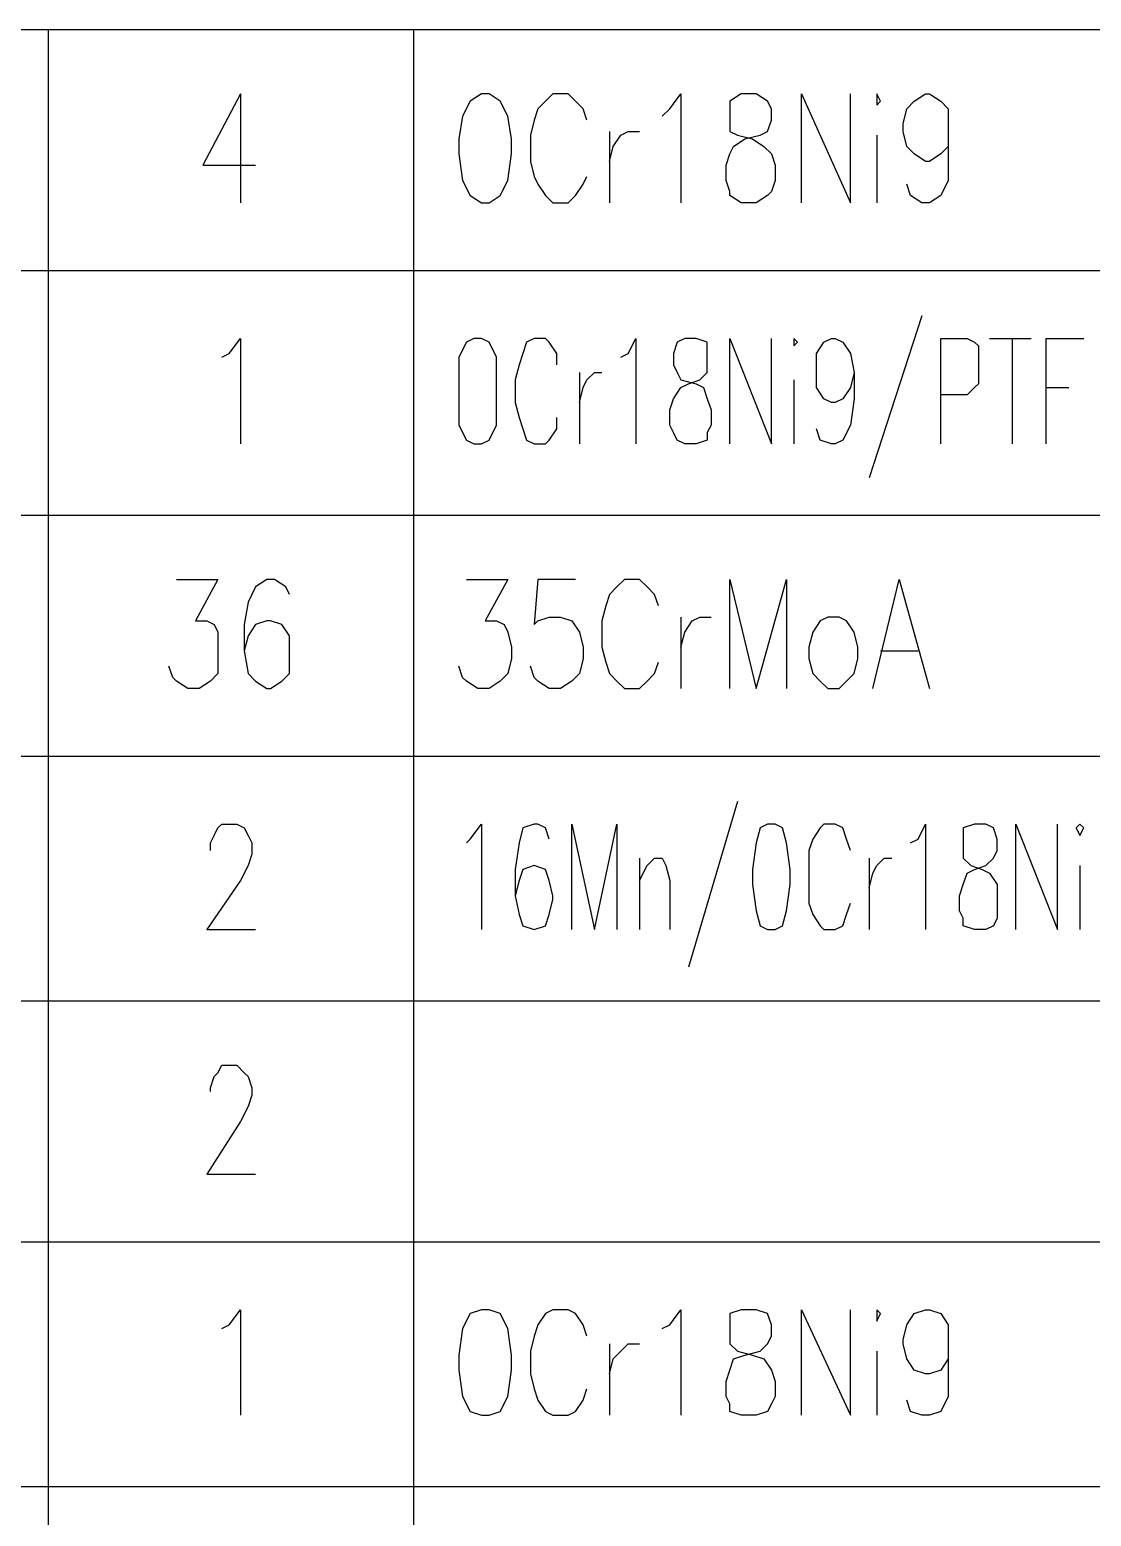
# Model space of a CAD drawing. Extents: x 0.3 to 16.2, y 0.3 to 22.9.
# Drawn here: x 13.6 to 14.54, y 8.541 to 9.857 of the extents above; entities that cross this region are included whole.
import ezdxf

# ---------------------------------------------------------------- set-up
doc = ezdxf.new("R2010")
doc.units = 0
doc.header["$MEASUREMENT"] = 0
doc.linetypes.add('AUSGEZOGEN', pattern=[0])
doc.layers.get('0').update_dxf_attribs({"linetype": 'AUSGEZOGEN'})

msp = doc.modelspace()

# ---------------------------------------------------------------- linework, layer by layer
for points in [[(15.9833, 9.8567), (11.1433, 9.8567)], [(15.9833, 9.8567), (11.1433, 9.8567)], [(15.9833, 9.6433), (15.9833, 9.8567), (15.9833, 9.8567), (11.1433, 9.8567)], [(15.9833, 9.6433), (15.9833, 9.8567), (15.9833, 9.8567), (11.1433, 9.8567)], [(15.9833, 9.6433), (15.9833, 9.8567), (15.9833, 9.8567), (11.1433, 9.8567)], [(15.9833, 9.6433), (15.9833, 9.8567), (15.9833, 9.8567), (11.1433, 9.8567)], [(15.9833, 9.6433), (15.9833, 9.8567), (15.9833, 9.8567), (11.1433, 9.8567)], [(15.9833, 9.6433), (15.9833, 9.8567), (15.9833, 9.8567), (11.1433, 9.8567)], [(15.9833, 9.6433), (15.9833, 9.8567), (15.9833, 9.8567), (11.1433, 9.8567)], [(15.9833, 9.6433), (15.9833, 9.8567), (15.9833, 9.8567), (11.1433, 9.8567)], [(15.9833, 9.6433), (15.9833, 9.8567), (15.9833, 9.8567), (11.1433, 9.8567)], [(15.9833, 9.6433), (15.9833, 9.8567), (15.9833, 9.8567), (11.1433, 9.8567)], [(15.9833, 9.6433), (15.9833, 9.8567), (15.9833, 9.8567), (11.1433, 9.8567)], [(15.9833, 9.8567), (11.1433, 9.8567)], [(15.9833, 9.8567), (11.1433, 9.8567)], [(15.9833, 9.6433), (15.9833, 9.8567), (15.9833, 9.8567), (11.1433, 9.8567)], [(15.9833, 9.6433), (15.9833, 9.8567), (15.9833, 9.8567), (11.1433, 9.8567)], [(15.9833, 9.6433), (15.9833, 9.8567), (15.9833, 9.8567), (11.1433, 9.8567)], [(15.9833, 9.8567), (11.1433, 9.8567)], [(15.9833, 9.6433), (15.9833, 9.8567), (15.9833, 9.8567), (11.1433, 9.8567)], [(15.9833, 9.6433), (15.9833, 9.8567), (15.9833, 9.8567), (11.1433, 9.8567)], [(15.9833, 9.6433), (15.9833, 9.8567), (15.9833, 9.8567), (11.1433, 9.8567)], [(15.9833, 9.8567), (11.1433, 9.8567)], [(15.9833, 9.6433), (15.9833, 9.8567), (15.9833, 9.8567), (11.1433, 9.8567)], [(15.9833, 9.8567), (11.1433, 9.8567)], [(15.9833, 9.6433), (15.9833, 9.8567), (15.9833, 9.8567), (11.1433, 9.8567)], [(15.9833, 9.6433), (15.9833, 9.8567), (15.9833, 9.8567), (11.1433, 9.8567)], [(15.9833, 9.6433), (15.9833, 9.8567), (15.9833, 9.8567), (11.1433, 9.8567)], [(15.9833, 9.8567), (11.1433, 9.8567)], [(15.9833, 9.6433), (15.9833, 9.8567), (15.9833, 9.8567), (11.1433, 9.8567)], [(15.9833, 9.6433), (15.9833, 9.8567), (15.9833, 9.8567), (11.1433, 9.8567)], [(15.9833, 9.6433), (15.9833, 9.8567), (15.9833, 9.8567), (11.1433, 9.8567)], [(15.9833, 9.8567), (11.1433, 9.8567)], [(15.9833, 9.8567), (11.1433, 9.8567)], [(15.9833, 9.8567), (11.1433, 9.8567)], [(15.9833, 9.6433), (15.9833, 9.8567), (15.9833, 9.8567), (11.1433, 9.8567)], [(15.9833, 9.8567), (11.1433, 9.8567)], [(15.9833, 9.8567), (11.1433, 9.8567)], [(15.9833, 9.6433), (15.9833, 9.8567), (15.9833, 9.8567), (11.1433, 9.8567)], [(15.9833, 9.8567), (11.1433, 9.8567)], [(15.9833, 9.6433), (15.9833, 9.8567), (15.9833, 9.8567), (11.1433, 9.8567)], [(15.9833, 9.8567), (11.1433, 9.8567)], [(15.9833, 9.8567), (11.1433, 9.8567)], [(15.9833, 9.6433), (15.9833, 9.8567), (15.9833, 9.8567), (11.1433, 9.8567)], [(15.9833, 9.8567), (11.1433, 9.8567)], [(15.9833, 9.6433), (15.9833, 9.8567), (15.9833, 9.8567), (11.1433, 9.8567)], [(15.9833, 9.6433), (15.9833, 9.8567), (15.9833, 9.8567), (11.1433, 9.8567)], [(15.9833, 9.6433), (15.9833, 9.8567), (15.9833, 9.8567), (11.1433, 9.8567)], [(15.9833, 9.8567), (11.1433, 9.8567)], [(15.9833, 9.6433), (15.9833, 9.8567), (15.9833, 9.8567), (11.1433, 9.8567)], [(15.9833, 9.8567), (11.1433, 9.8567)], [(15.9833, 9.8567), (11.1433, 9.8567)], [(15.9833, 9.8567), (11.1433, 9.8567)], [(15.9833, 9.6433), (15.9833, 9.8567), (15.9833, 9.8567), (11.1433, 9.8567)], [(15.9833, 9.6433), (15.9833, 9.8567), (15.9833, 9.8567), (11.1433, 9.8567)], [(15.9833, 9.8567), (11.1433, 9.8567)], [(15.9833, 9.8567), (11.1433, 9.8567)], [(15.9833, 9.8567), (11.1433, 9.8567)], [(15.9833, 9.8567), (11.1433, 9.8567)], [(15.9833, 9.8567), (11.1433, 9.8567)], [(15.9833, 9.8567), (11.1433, 9.8567)], [(15.9833, 9.8567), (11.1433, 9.8567)], [(15.9833, 9.8567), (11.1433, 9.8567)], [(15.9833, 9.6433), (15.9833, 9.8567), (15.9833, 9.8567), (11.1433, 9.8567)], [(15.9833, 9.6433), (15.9833, 9.8567), (15.9833, 9.8567), (11.1433, 9.8567)], [(15.9833, 9.8567), (11.1433, 9.8567)], [(15.9833, 9.8567), (11.1433, 9.8567)], [(15.9833, 9.8567), (11.1433, 9.8567)], [(15.9833, 9.8567), (11.1433, 9.8567)], [(15.9833, 9.8567), (11.1433, 9.8567)], [(15.9833, 9.8567), (11.1433, 9.8567)], [(15.9833, 9.8567), (11.1433, 9.8567)], [(15.9833, 9.8567), (11.1433, 9.8567)], [(15.9833, 9.6433), (15.9833, 9.8567), (15.9833, 9.8567), (11.1433, 9.8567)], [(15.9833, 9.8567), (11.1433, 9.8567)], [(15.9833, 9.8567), (11.1433, 9.8567)], [(15.9833, 9.8567), (11.1433, 9.8567)], [(13.6167, 9.6433), (13.6167, 9.8567)], [(13.6167, 9.6433), (13.6167, 9.8567)], [(13.6167, 9.6433), (13.6167, 9.8567)], [(13.6167, 9.6433), (13.6167, 9.8567)], [(13.6167, 9.6433), (13.6167, 9.8567)], [(13.6167, 9.6433), (13.6167, 9.8567)], [(13.6167, 9.6433), (13.6167, 9.8567)], [(13.6167, 9.6433), (13.6167, 9.8567)], [(13.6167, 9.6433), (13.6167, 9.8567)], [(13.6167, 9.6433), (13.6167, 9.8567)], [(13.6167, 9.6433), (13.6167, 9.8567)], [(13.6167, 9.6433), (13.6167, 9.8567)], [(13.6167, 9.6433), (13.6167, 9.8567)], [(13.6167, 9.6433), (13.6167, 9.8567)], [(13.6167, 9.6433), (13.6167, 9.8567)], [(13.6167, 9.6433), (13.6167, 9.8567)], [(13.6167, 9.6433), (13.6167, 9.8567)], [(13.6167, 9.6433), (13.6167, 9.8567)], [(13.6167, 9.6433), (13.6167, 9.8567)], [(13.6167, 9.6433), (13.6167, 9.8567)], [(13.6167, 9.6433), (13.6167, 9.8567)], [(13.6167, 9.6433), (13.6167, 9.8567)], [(13.6167, 9.6433), (13.6167, 9.8567)], [(13.6167, 9.6433), (13.6167, 9.8567)], [(13.6167, 9.6433), (13.6167, 9.8567)], [(13.6167, 9.6433), (13.6167, 9.8567)], [(13.6167, 9.6433), (13.6167, 9.8567)], [(13.6167, 9.6433), (13.6167, 9.8567)], [(13.6167, 9.6433), (13.6167, 9.8567)], [(13.6167, 9.6433), (13.6167, 9.8567)], [(13.6167, 9.6433), (13.6167, 9.8567)], [(13.6167, 9.6433), (13.6167, 9.8567)], [(13.6167, 9.6433), (13.6167, 9.8567)], [(13.6167, 9.6433), (13.6167, 9.8567)], [(13.6167, 9.6433), (13.6167, 9.8567)], [(13.6167, 9.6433), (13.6167, 9.8567)], [(13.6167, 9.6433), (13.6167, 9.8567)], [(13.6167, 9.6433), (13.6167, 9.8567)], [(13.6167, 9.6433), (13.6167, 9.8567)], [(13.6167, 9.6433), (13.6167, 9.8567)], [(13.6167, 9.6433), (13.6167, 9.8567)], [(13.6167, 9.6433), (13.6167, 9.8567)], [(13.6167, 9.6433), (13.6167, 9.8567)], [(13.6167, 9.6433), (13.6167, 9.8567)], [(13.6167, 9.6433), (13.6167, 9.8567)], [(13.6167, 9.6433), (13.6167, 9.8567)], [(13.6167, 9.6433), (13.6167, 9.8567)], [(13.6167, 9.6433), (13.6167, 9.8567)], [(13.6167, 9.6433), (13.6167, 9.8567)], [(13.6167, 9.6433), (13.6167, 9.8567)], [(13.6167, 9.6433), (13.6167, 9.8567)], [(13.6167, 9.6433), (13.6167, 9.8567)], [(13.6167, 9.6433), (13.6167, 9.8567)], [(13.6167, 9.6433), (13.6167, 9.8567)], [(13.6167, 9.6433), (13.6167, 9.8567)], [(13.6167, 9.6433), (13.6167, 9.8567)], [(13.6167, 9.6433), (13.6167, 9.8567)], [(13.6167, 9.6433), (13.6167, 9.8567)], [(13.6167, 9.6433), (13.6167, 9.8567)], [(13.6167, 9.6433), (13.6167, 9.8567)], [(13.6167, 9.6433), (13.6167, 9.8567)], [(13.6167, 9.6433), (13.6167, 9.8567)], [(13.6167, 9.6433), (13.6167, 9.8567)], [(13.6167, 9.6433), (13.6167, 9.8567)], [(13.6167, 9.6433), (13.6167, 9.8567)], [(13.6167, 9.6433), (13.6167, 9.8567)], [(13.6167, 9.6433), (13.6167, 9.8567)], [(13.6167, 9.6433), (13.6167, 9.8567)], [(13.6167, 9.6433), (13.6167, 9.8567)], [(13.6167, 9.6433), (13.6167, 9.8567)], [(13.6167, 9.6433), (13.6167, 9.8567)], [(13.6167, 9.6433), (13.6167, 9.8567)], [(13.6167, 9.6433), (13.6167, 9.8567)], [(13.6167, 9.6433), (13.6167, 9.8567)], [(13.6167, 9.6433), (13.6167, 9.8567)], [(13.6167, 9.6433), (13.6167, 9.8567)], [(13.6167, 9.6433), (13.6167, 9.8567)], [(13.94, 9.6433), (13.94, 9.8567)], [(13.94, 9.6433), (13.94, 9.8567)], [(13.94, 9.6433), (13.94, 9.8567)], [(13.94, 9.6433), (13.94, 9.8567)], [(13.94, 9.6433), (13.94, 9.8567)], [(13.94, 9.6433), (13.94, 9.8567)], [(13.94, 9.6433), (13.94, 9.8567)], [(13.94, 9.6433), (13.94, 9.8567)], [(13.94, 9.6433), (13.94, 9.8567)], [(13.94, 9.6433), (13.94, 9.8567)], [(13.94, 9.6433), (13.94, 9.8567)], [(13.94, 9.6433), (13.94, 9.8567)], [(13.94, 9.6433), (13.94, 9.8567)], [(13.94, 9.6433), (13.94, 9.8567)], [(13.94, 9.6433), (13.94, 9.8567)], [(13.94, 9.6433), (13.94, 9.8567)], [(13.94, 9.6433), (13.94, 9.8567)], [(13.94, 9.6433), (13.94, 9.8567)], [(13.94, 9.6433), (13.94, 9.8567)], [(13.94, 9.6433), (13.94, 9.8567)], [(13.94, 9.6433), (13.94, 9.8567)], [(13.94, 9.6433), (13.94, 9.8567)], [(13.94, 9.6433), (13.94, 9.8567)], [(13.94, 9.6433), (13.94, 9.8567)], [(13.94, 9.6433), (13.94, 9.8567)], [(13.94, 9.6433), (13.94, 9.8567)], [(13.94, 9.6433), (13.94, 9.8567)], [(13.94, 9.6433), (13.94, 9.8567)], [(13.94, 9.6433), (13.94, 9.8567)], [(13.94, 9.6433), (13.94, 9.8567)], [(13.94, 9.6433), (13.94, 9.8567)], [(13.94, 9.6433), (13.94, 9.8567)], [(13.94, 9.6433), (13.94, 9.8567)], [(13.94, 9.6433), (13.94, 9.8567)], [(13.94, 9.6433), (13.94, 9.8567)], [(13.94, 9.6433), (13.94, 9.8567)], [(13.94, 9.6433), (13.94, 9.8567)], [(13.94, 9.6433), (13.94, 9.8567)], [(13.94, 9.6433), (13.94, 9.8567)], [(13.94, 9.6433), (13.94, 9.8567)], [(13.94, 9.6433), (13.94, 9.8567)], [(13.94, 9.6433), (13.94, 9.8567)], [(13.94, 9.6433), (13.94, 9.8567)], [(13.94, 9.6433), (13.94, 9.8567)], [(13.94, 9.6433), (13.94, 9.8567)], [(13.94, 9.6433), (13.94, 9.8567)], [(13.94, 9.6433), (13.94, 9.8567)], [(13.94, 9.6433), (13.94, 9.8567)], [(13.94, 9.6433), (13.94, 9.8567)], [(13.94, 9.6433), (13.94, 9.8567)], [(13.94, 9.6433), (13.94, 9.8567)], [(13.94, 9.6433), (13.94, 9.8567)], [(13.94, 9.6433), (13.94, 9.8567)], [(13.94, 9.6433), (13.94, 9.8567)], [(13.94, 9.6433), (13.94, 9.8567)], [(13.94, 9.6433), (13.94, 9.8567)], [(13.94, 9.6433), (13.94, 9.8567)], [(13.94, 9.6433), (13.94, 9.8567)], [(13.94, 9.6433), (13.94, 9.8567)], [(13.94, 9.6433), (13.94, 9.8567)], [(13.94, 9.6433), (13.94, 9.8567)], [(13.94, 9.6433), (13.94, 9.8567)], [(13.94, 9.6433), (13.94, 9.8567)], [(13.94, 9.6433), (13.94, 9.8567)], [(13.94, 9.6433), (13.94, 9.8567)], [(13.94, 9.6433), (13.94, 9.8567)], [(13.94, 9.6433), (13.94, 9.8567)], [(13.94, 9.6433), (13.94, 9.8567)], [(13.94, 9.6433), (13.94, 9.8567)], [(13.94, 9.6433), (13.94, 9.8567)], [(13.94, 9.6433), (13.94, 9.8567)], [(13.94, 9.6433), (13.94, 9.8567)], [(13.94, 9.6433), (13.94, 9.8567)], [(13.94, 9.6433), (13.94, 9.8567)], [(13.94, 9.6433), (13.94, 9.8567)], [(13.94, 9.6433), (13.94, 9.8567)], [(13.94, 9.6433), (13.94, 9.8567)], [(13.7867, 9.8), (13.7533, 9.7367), (13.7533, 9.7367), (13.8, 9.7367)], [(13.7867, 9.8), (13.7867, 9.7033)], [(14, 9.8), (13.99, 9.7933), (13.99, 9.7933), (13.9833, 9.78), (13.9833, 9.78), (13.98, 9.76), (13.98, 9.76), (13.98, 9.7467), (13.98, 9.7467), (13.9833, 9.7233), (13.9833, 9.7233), (13.99, 9.71), (13.99, 9.71), (14, 9.7033), (14, 9.7033), (14.0067, 9.7033), (14.0067, 9.7033), (14.0167, 9.71), (14.0167, 9.71), (14.0233, 9.7233), (14.0233, 9.7233), (14.0267, 9.7467), (14.0267, 9.7467), (14.0267, 9.76), (14.0267, 9.76), (14.0233, 9.78), (14.0233, 9.78), (14.0167, 9.7933), (14.0167, 9.7933), (14.0067, 9.8), (14.0067, 9.8), (14, 9.8), (14, 9.8)], [(14.0933, 9.7767), (14.09, 9.7867), (14.09, 9.7867), (14.0833, 9.7933), (14.0833, 9.7933), (14.0767, 9.8), (14.0767, 9.8), (14.0633, 9.8), (14.0633, 9.8), (14.0567, 9.7933), (14.0567, 9.7933), (14.05, 9.7867), (14.05, 9.7867), (14.0467, 9.7767), (14.0467, 9.7767), (14.0433, 9.7633), (14.0433, 9.7633), (14.0433, 9.74), (14.0433, 9.74), (14.0467, 9.7267), (14.0467, 9.7267), (14.05, 9.72), (14.05, 9.72), (14.0567, 9.71), (14.0567, 9.71), (14.0633, 9.7033), (14.0633, 9.7033), (14.0767, 9.7033), (14.0767, 9.7033), (14.0833, 9.71), (14.0833, 9.71), (14.09, 9.72), (14.09, 9.72), (14.0933, 9.7267)], [(14.16, 9.78), (14.1667, 9.7867), (14.1667, 9.7867), (14.1767, 9.8), (14.1767, 9.8), (14.1767, 9.7033)], [(14.23, 9.8), (14.22, 9.7933), (14.22, 9.7933), (14.22, 9.7667), (14.22, 9.7667), (14.2267, 9.7633), (14.2267, 9.7633), (14.24, 9.76), (14.24, 9.76), (14.25, 9.7533), (14.25, 9.7533), (14.2567, 9.7467), (14.2567, 9.7467), (14.26, 9.7367), (14.26, 9.7367), (14.26, 9.7233), (14.26, 9.7233), (14.2567, 9.7133), (14.2567, 9.7133), (14.2533, 9.71), (14.2533, 9.71), (14.2433, 9.7033), (14.2433, 9.7033), (14.23, 9.7033), (14.23, 9.7033), (14.22, 9.71), (14.22, 9.71), (14.22, 9.7133), (14.22, 9.7133), (14.2167, 9.7233), (14.2167, 9.7233), (14.2167, 9.7367), (14.2167, 9.7367), (14.22, 9.7467), (14.22, 9.7467), (14.2233, 9.7533), (14.2233, 9.7533), (14.2333, 9.76), (14.2333, 9.76), (14.2467, 9.7633), (14.2467, 9.7633), (14.2533, 9.7667), (14.2533, 9.7667), (14.2567, 9.7767), (14.2567, 9.7767), (14.2567, 9.7867), (14.2567, 9.7867), (14.2533, 9.7933), (14.2533, 9.7933), (14.2433, 9.8), (14.2433, 9.8), (14.23, 9.8), (14.23, 9.8)], [(14.2833, 9.7033), (14.2833, 9.8), (14.2833, 9.8), (14.3267, 9.7033), (14.3267, 9.7033), (14.3267, 9.8)], [(14.35, 9.7933), (14.35, 9.79), (14.35, 9.79), (14.3533, 9.7933), (14.3533, 9.7933), (14.35, 9.8), (14.35, 9.8), (14.35, 9.7933), (14.35, 9.7933)], [(14.4133, 9.7667), (14.4133, 9.7533), (14.4133, 9.7533), (14.4067, 9.7467), (14.4067, 9.7467), (14.3967, 9.74), (14.3967, 9.74), (14.3933, 9.74), (14.3933, 9.74), (14.3833, 9.7467), (14.3833, 9.7467), (14.3767, 9.7533), (14.3767, 9.7533), (14.3733, 9.7667), (14.3733, 9.7667), (14.3733, 9.7733), (14.3733, 9.7733), (14.3767, 9.7867), (14.3767, 9.7867), (14.3833, 9.7933), (14.3833, 9.7933), (14.3933, 9.8), (14.3933, 9.8), (14.3967, 9.8), (14.3967, 9.8), (14.4067, 9.7933), (14.4067, 9.7933), (14.4133, 9.7867), (14.4133, 9.7867), (14.4133, 9.7233), (14.4133, 9.7233), (14.4067, 9.71), (14.4067, 9.71), (14.3967, 9.7033), (14.3967, 9.7033), (14.39, 9.7033), (14.39, 9.7033), (14.38, 9.71), (14.38, 9.71), (14.3767, 9.72)], [(14.1133, 9.7667), (14.1133, 9.7033)], [(14.1133, 9.74), (14.1167, 9.7533), (14.1167, 9.7533), (14.1233, 9.7633), (14.1233, 9.7633), (14.13, 9.7667), (14.13, 9.7667), (14.14, 9.7667)], [(14.35, 9.7633), (14.35, 9.7033)], [(15.9833, 9.6433), (11.1433, 9.6433)], [(13.6167, 9.4267), (13.6167, 9.6433)], [(13.94, 9.4267), (13.94, 9.6433)], [(14.39, 9.6033), (14.3433, 9.46)], [(13.77, 9.5667), (13.7767, 9.57), (13.7767, 9.57), (13.7867, 9.5833), (13.7867, 9.5833), (13.7867, 9.49)], [(13.9933, 9.5833), (13.9867, 9.58), (13.9867, 9.58), (13.98, 9.5667), (13.98, 9.5667), (13.98, 9.5067), (13.98, 9.5067), (13.9867, 9.4933), (13.9867, 9.4933), (13.9933, 9.49), (13.9933, 9.49), (14, 9.49), (14, 9.49), (14.0067, 9.4933), (14.0067, 9.4933), (14.0133, 9.5067), (14.0133, 9.5067), (14.0133, 9.5667), (14.0133, 9.5667), (14.0067, 9.58), (14.0067, 9.58), (14, 9.5833), (14, 9.5833), (13.9933, 9.5833), (13.9933, 9.5833)], [(14.0667, 9.56), (14.0667, 9.57), (14.0667, 9.57), (14.06, 9.58), (14.06, 9.58), (14.0567, 9.5833), (14.0567, 9.5833), (14.0467, 9.5833), (14.0467, 9.5833), (14.04, 9.58), (14.04, 9.58), (14.0367, 9.57), (14.0367, 9.57), (14.0333, 9.56), (14.0333, 9.56), (14.03, 9.5467), (14.03, 9.5467), (14.03, 9.5267), (14.03, 9.5267), (14.0333, 9.5133), (14.0333, 9.5133), (14.0367, 9.5033), (14.0367, 9.5033), (14.04, 9.4933), (14.04, 9.4933), (14.0467, 9.49), (14.0467, 9.49), (14.0567, 9.49), (14.0567, 9.49), (14.06, 9.4933), (14.06, 9.4933), (14.0667, 9.5033), (14.0667, 9.5033), (14.0667, 9.5133)], [(14.1233, 9.5667), (14.13, 9.57), (14.13, 9.57), (14.1367, 9.5833), (14.1367, 9.5833), (14.1367, 9.49)], [(14.18, 9.5833), (14.1733, 9.58), (14.1733, 9.58), (14.17, 9.57), (14.17, 9.57), (14.17, 9.56), (14.17, 9.56), (14.1733, 9.5533), (14.1733, 9.5533), (14.1767, 9.5467), (14.1767, 9.5467), (14.19, 9.5433), (14.19, 9.5433), (14.1967, 9.54), (14.1967, 9.54), (14.2, 9.53), (14.2, 9.53), (14.2033, 9.52), (14.2033, 9.52), (14.2033, 9.5067), (14.2033, 9.5067), (14.2, 9.5), (14.2, 9.5), (14.2, 9.4933), (14.2, 9.4933), (14.19, 9.49), (14.19, 9.49), (14.18, 9.49), (14.18, 9.49), (14.1733, 9.4933), (14.1733, 9.4933), (14.17, 9.5), (14.17, 9.5), (14.1667, 9.5067), (14.1667, 9.5067), (14.1667, 9.52), (14.1667, 9.52), (14.17, 9.53), (14.17, 9.53), (14.1767, 9.54), (14.1767, 9.54), (14.1833, 9.5433), (14.1833, 9.5433), (14.1933, 9.5467), (14.1933, 9.5467), (14.2, 9.5533), (14.2, 9.5533), (14.2, 9.58), (14.2, 9.58), (14.19, 9.5833), (14.19, 9.5833), (14.18, 9.5833), (14.18, 9.5833)], [(14.22, 9.49), (14.22, 9.5833), (14.22, 9.5833), (14.2567, 9.49), (14.2567, 9.49), (14.2567, 9.5833)], [(14.2767, 9.58), (14.2767, 9.5767), (14.2767, 9.5767), (14.28, 9.58), (14.28, 9.58), (14.2767, 9.5833), (14.2767, 9.5833), (14.2767, 9.58), (14.2767, 9.58)], [(14.33, 9.5533), (14.3267, 9.54), (14.3267, 9.54), (14.32, 9.53), (14.32, 9.53), (14.3133, 9.5267), (14.3133, 9.5267), (14.31, 9.5267), (14.31, 9.5267), (14.3033, 9.53), (14.3033, 9.53), (14.2967, 9.54), (14.2967, 9.54), (14.2967, 9.57), (14.2967, 9.57), (14.3033, 9.58), (14.3033, 9.58), (14.31, 9.5833), (14.31, 9.5833), (14.3133, 9.5833), (14.3133, 9.5833), (14.32, 9.58), (14.32, 9.58), (14.3267, 9.57), (14.3267, 9.57), (14.33, 9.5533), (14.33, 9.5533), (14.33, 9.53), (14.33, 9.53), (14.3267, 9.5067), (14.3267, 9.5067), (14.32, 9.4933), (14.32, 9.4933), (14.3133, 9.49), (14.3133, 9.49), (14.31, 9.49), (14.31, 9.49), (14.3, 9.4933), (14.3, 9.4933), (14.2967, 9.5033)], [(14.4067, 9.49), (14.4067, 9.5833), (14.4067, 9.5833), (14.43, 9.5833), (14.43, 9.5833), (14.4367, 9.58), (14.4367, 9.58), (14.44, 9.5767), (14.44, 9.5767), (14.44, 9.5433), (14.44, 9.5433), (14.4367, 9.54), (14.4367, 9.54), (14.43, 9.5333), (14.43, 9.5333), (14.4067, 9.5333)], [(14.45, 9.5833), (14.4867, 9.5833)], [(14.47, 9.5833), (14.47, 9.49)], [(14.5, 9.49), (14.5, 9.5833), (14.5, 9.5833), (14.5333, 9.5833)], [(14.0867, 9.5533), (14.0867, 9.49)], [(14.0867, 9.5267), (14.09, 9.54), (14.09, 9.54), (14.0933, 9.5467), (14.0933, 9.5467), (14.1, 9.5533), (14.1, 9.5533), (14.1067, 9.5533)], [(14.2767, 9.5467), (14.2767, 9.49)], [(14.5, 9.54), (14.52, 9.54)], [(15.9833, 9.4267), (11.1433, 9.4267)], [(13.6167, 9.2133), (13.6167, 9.4267)], [(13.94, 9.2133), (13.94, 9.4267)], [(13.73, 9.37), (13.7667, 9.37), (13.7667, 9.37), (13.7467, 9.3333), (13.7467, 9.3333), (13.7567, 9.3333), (13.7567, 9.3333), (13.7633, 9.33), (13.7633, 9.33), (13.7667, 9.3233), (13.7667, 9.3233), (13.7667, 9.2867), (13.7667, 9.2867), (13.76, 9.28), (13.76, 9.28), (13.75, 9.2733), (13.75, 9.2733), (13.74, 9.2733), (13.74, 9.2733), (13.73, 9.28), (13.73, 9.28), (13.7267, 9.2833), (13.7267, 9.2833), (13.7233, 9.2933)], [(13.83, 9.3567), (13.8267, 9.3633), (13.8267, 9.3633), (13.8167, 9.37), (13.8167, 9.37), (13.81, 9.37), (13.81, 9.37), (13.8, 9.3633), (13.8, 9.3633), (13.7933, 9.35), (13.7933, 9.35), (13.79, 9.33), (13.79, 9.33), (13.79, 9.3067), (13.79, 9.3067), (13.7933, 9.2867), (13.7933, 9.2867), (13.8, 9.28), (13.8, 9.28), (13.81, 9.2733), (13.81, 9.2733), (13.8133, 9.2733), (13.8133, 9.2733), (13.8233, 9.28), (13.8233, 9.28), (13.83, 9.2867), (13.83, 9.2867), (13.83, 9.32), (13.83, 9.32), (13.8233, 9.33), (13.8233, 9.33), (13.8133, 9.3333), (13.8133, 9.3333), (13.81, 9.3333), (13.81, 9.3333), (13.8, 9.33), (13.8, 9.33), (13.7933, 9.32), (13.7933, 9.32), (13.79, 9.3067)], [(13.9867, 9.37), (14.0233, 9.37), (14.0233, 9.37), (14.0033, 9.3333), (14.0033, 9.3333), (14.0133, 9.3333), (14.0133, 9.3333), (14.02, 9.33), (14.02, 9.33), (14.0233, 9.3233), (14.0233, 9.3233), (14.0267, 9.31), (14.0267, 9.31), (14.0267, 9.3), (14.0267, 9.3), (14.0233, 9.2867), (14.0233, 9.2867), (14.0167, 9.28), (14.0167, 9.28), (14.0067, 9.2733), (14.0067, 9.2733), (13.9967, 9.2733), (13.9967, 9.2733), (13.9867, 9.28), (13.9867, 9.28), (13.9833, 9.2833), (13.9833, 9.2833), (13.98, 9.2933)], [(14.0833, 9.37), (14.05, 9.37), (14.05, 9.37), (14.0467, 9.33), (14.0467, 9.33), (14.05, 9.3333), (14.05, 9.3333), (14.06, 9.3367), (14.06, 9.3367), (14.07, 9.3367), (14.07, 9.3367), (14.08, 9.3333), (14.08, 9.3333), (14.0867, 9.3233), (14.0867, 9.3233), (14.09, 9.31), (14.09, 9.31), (14.09, 9.3), (14.09, 9.3), (14.0867, 9.2867), (14.0867, 9.2867), (14.08, 9.28), (14.08, 9.28), (14.07, 9.2733), (14.07, 9.2733), (14.06, 9.2733), (14.06, 9.2733), (14.05, 9.28), (14.05, 9.28), (14.0467, 9.2833), (14.0467, 9.2833), (14.0433, 9.2933)], [(14.1567, 9.3467), (14.1533, 9.3567), (14.1533, 9.3567), (14.1467, 9.3633), (14.1467, 9.3633), (14.14, 9.37), (14.14, 9.37), (14.1267, 9.37), (14.1267, 9.37), (14.12, 9.3633), (14.12, 9.3633), (14.1133, 9.3567), (14.1133, 9.3567), (14.11, 9.3467), (14.11, 9.3467), (14.1067, 9.3333), (14.1067, 9.3333), (14.1067, 9.31), (14.1067, 9.31), (14.11, 9.2967), (14.11, 9.2967), (14.1133, 9.2867), (14.1133, 9.2867), (14.12, 9.28), (14.12, 9.28), (14.1267, 9.2733), (14.1267, 9.2733), (14.14, 9.2733), (14.14, 9.2733), (14.1467, 9.28), (14.1467, 9.28), (14.1533, 9.2867), (14.1533, 9.2867), (14.1567, 9.2967)], [(14.22, 9.2733), (14.22, 9.37), (14.22, 9.37), (14.2433, 9.2733), (14.2433, 9.2733), (14.27, 9.37), (14.27, 9.37), (14.27, 9.2733)], [(14.3467, 9.2733), (14.37, 9.37), (14.37, 9.37), (14.3967, 9.2733)], [(14.1767, 9.3367), (14.1767, 9.2733)], [(14.1767, 9.31), (14.18, 9.3233), (14.18, 9.3233), (14.1867, 9.3333), (14.1867, 9.3333), (14.1933, 9.3367), (14.1933, 9.3367), (14.2033, 9.3367)], [(14.3067, 9.3367), (14.3, 9.3333), (14.3, 9.3333), (14.2933, 9.3233), (14.2933, 9.3233), (14.29, 9.31), (14.29, 9.31), (14.29, 9.3), (14.29, 9.3), (14.2933, 9.2867), (14.2933, 9.2867), (14.3, 9.28), (14.3, 9.28), (14.3067, 9.2733), (14.3067, 9.2733), (14.3167, 9.2733), (14.3167, 9.2733), (14.3233, 9.28), (14.3233, 9.28), (14.33, 9.2867), (14.33, 9.2867), (14.3333, 9.3), (14.3333, 9.3), (14.3333, 9.31), (14.3333, 9.31), (14.33, 9.3233), (14.33, 9.3233), (14.3233, 9.3333), (14.3233, 9.3333), (14.3167, 9.3367), (14.3167, 9.3367), (14.3067, 9.3367), (14.3067, 9.3367)], [(14.3533, 9.3067), (14.3867, 9.3067)], [(15.9833, 9.2133), (11.1433, 9.2133)], [(13.6167, 8.9967), (13.6167, 9.2133)], [(13.94, 8.9967), (13.94, 9.2133)], [(14.2267, 9.1733), (14.1833, 9.0267)], [(13.76, 9.13), (13.76, 9.1367), (13.76, 9.1367), (13.7633, 9.1433), (13.7633, 9.1433), (13.7667, 9.15), (13.7667, 9.15), (13.77, 9.1533), (13.77, 9.1533), (13.7833, 9.1533), (13.7833, 9.1533), (13.79, 9.15), (13.79, 9.15), (13.7933, 9.1433), (13.7933, 9.1433), (13.7967, 9.1367), (13.7967, 9.1367), (13.7967, 9.1267), (13.7967, 9.1267), (13.7933, 9.1167), (13.7933, 9.1167), (13.7867, 9.1033), (13.7867, 9.1033), (13.7567, 9.06), (13.7567, 9.06), (13.8, 9.06)], [(13.9867, 9.1367), (13.99, 9.14), (13.99, 9.14), (14, 9.1533), (14, 9.1533), (14, 9.06)], [(14.06, 9.14), (14.0567, 9.15), (14.0567, 9.15), (14.05, 9.1533), (14.05, 9.1533), (14.0467, 9.1533), (14.0467, 9.1533), (14.0367, 9.15), (14.0367, 9.15), (14.0333, 9.1367), (14.0333, 9.1367), (14.03, 9.1133), (14.03, 9.1133), (14.03, 9.09), (14.03, 9.09), (14.0333, 9.0733), (14.0333, 9.0733), (14.0367, 9.0633), (14.0367, 9.0633), (14.0467, 9.06), (14.0467, 9.06), (14.0567, 9.0633), (14.0567, 9.0633), (14.06, 9.0733), (14.06, 9.0733), (14.0633, 9.0867), (14.0633, 9.0867), (14.0633, 9.09), (14.0633, 9.09), (14.06, 9.1033), (14.06, 9.1033), (14.0567, 9.1133), (14.0567, 9.1133), (14.0467, 9.1167), (14.0467, 9.1167), (14.0367, 9.1133), (14.0367, 9.1133), (14.0333, 9.1033), (14.0333, 9.1033), (14.03, 9.09)], [(14.08, 9.06), (14.08, 9.1533), (14.08, 9.1533), (14.1, 9.06), (14.1, 9.06), (14.12, 9.1533), (14.12, 9.1533), (14.12, 9.06)], [(14.2533, 9.1533), (14.2467, 9.15), (14.2467, 9.15), (14.2433, 9.1367), (14.2433, 9.1367), (14.24, 9.1133), (14.24, 9.1133), (14.24, 9.1), (14.24, 9.1), (14.2433, 9.0767), (14.2433, 9.0767), (14.2467, 9.0633), (14.2467, 9.0633), (14.2533, 9.06), (14.2533, 9.06), (14.26, 9.06), (14.26, 9.06), (14.2667, 9.0633), (14.2667, 9.0633), (14.27, 9.0767), (14.27, 9.0767), (14.2733, 9.1), (14.2733, 9.1), (14.2733, 9.1133), (14.2733, 9.1133), (14.27, 9.1367), (14.27, 9.1367), (14.2667, 9.15), (14.2667, 9.15), (14.26, 9.1533), (14.26, 9.1533), (14.2533, 9.1533), (14.2533, 9.1533)], [(14.3267, 9.13), (14.3233, 9.14), (14.3233, 9.14), (14.32, 9.15), (14.32, 9.15), (14.3133, 9.1533), (14.3133, 9.1533), (14.3033, 9.1533), (14.3033, 9.1533), (14.3, 9.15), (14.3, 9.15), (14.2933, 9.14), (14.2933, 9.14), (14.29, 9.13), (14.29, 9.13), (14.29, 9.0833), (14.29, 9.0833), (14.2933, 9.0733), (14.2933, 9.0733), (14.3, 9.0633), (14.3, 9.0633), (14.3033, 9.06), (14.3033, 9.06), (14.3133, 9.06), (14.3133, 9.06), (14.32, 9.0633), (14.32, 9.0633), (14.3233, 9.0733), (14.3233, 9.0733), (14.3267, 9.0833)], [(14.38, 9.1367), (14.3867, 9.14), (14.3867, 9.14), (14.3933, 9.1533), (14.3933, 9.1533), (14.3933, 9.06)], [(14.4367, 9.1533), (14.4267, 9.15), (14.4267, 9.15), (14.4267, 9.1233), (14.4267, 9.1233), (14.4333, 9.1167), (14.4333, 9.1167), (14.4433, 9.1133), (14.4433, 9.1133), (14.45, 9.11), (14.45, 9.11), (14.4567, 9.1), (14.4567, 9.1), (14.4567, 9.07), (14.4567, 9.07), (14.4533, 9.0633), (14.4533, 9.0633), (14.4467, 9.06), (14.4467, 9.06), (14.4367, 9.06), (14.4367, 9.06), (14.4267, 9.0633), (14.4267, 9.0633), (14.4267, 9.07), (14.4267, 9.07), (14.4233, 9.0767), (14.4233, 9.0767), (14.4233, 9.09), (14.4233, 9.09), (14.4267, 9.1), (14.4267, 9.1), (14.43, 9.11), (14.43, 9.11), (14.4367, 9.1133), (14.4367, 9.1133), (14.4467, 9.1167), (14.4467, 9.1167), (14.4533, 9.1233), (14.4533, 9.1233), (14.4567, 9.13), (14.4567, 9.13), (14.4567, 9.14), (14.4567, 9.14), (14.4533, 9.15), (14.4533, 9.15), (14.4467, 9.1533), (14.4467, 9.1533), (14.4367, 9.1533), (14.4367, 9.1533)], [(14.4733, 9.06), (14.4733, 9.1533), (14.4733, 9.1533), (14.51, 9.06), (14.51, 9.06), (14.51, 9.1533)], [(14.5267, 9.15), (14.53, 9.1433), (14.53, 9.1433), (14.5333, 9.15), (14.5333, 9.15), (14.53, 9.1533), (14.53, 9.1533), (14.5267, 9.15), (14.5267, 9.15)], [(14.14, 9.1233), (14.14, 9.06)], [(14.14, 9.1033), (14.1467, 9.1167), (14.1467, 9.1167), (14.1533, 9.1233), (14.1533, 9.1233), (14.16, 9.1233), (14.16, 9.1233), (14.1633, 9.1167), (14.1633, 9.1167), (14.1667, 9.1033), (14.1667, 9.1033), (14.1667, 9.06)], [(14.3433, 9.1233), (14.3433, 9.06)], [(14.3433, 9.0967), (14.3467, 9.11), (14.3467, 9.11), (14.35, 9.1167), (14.35, 9.1167), (14.3567, 9.1233), (14.3567, 9.1233), (14.3633, 9.1233)], [(14.53, 9.1167), (14.53, 9.06)], [(15.9833, 8.9967), (11.1433, 8.9967)], [(13.6167, 8.7833), (13.6167, 8.9967)], [(13.94, 8.7833), (13.94, 8.9967)], [(13.76, 8.9167), (13.76, 8.92), (13.76, 8.92), (13.7633, 8.93), (13.7633, 8.93), (13.7667, 8.9333), (13.7667, 8.9333), (13.77, 8.94), (13.77, 8.94), (13.7833, 8.94), (13.7833, 8.94), (13.79, 8.9333), (13.79, 8.9333), (13.7933, 8.93), (13.7933, 8.93), (13.7967, 8.92), (13.7967, 8.92), (13.7967, 8.9133), (13.7967, 8.9133), (13.7933, 8.9033), (13.7933, 8.9033), (13.7867, 8.89), (13.7867, 8.89), (13.7567, 8.8433), (13.7567, 8.8433), (13.8, 8.8433)], [(15.9833, 8.7833), (11.1433, 8.7833)], [(13.6167, 8.5667), (13.6167, 8.7833)], [(13.94, 8.5667), (13.94, 8.7833)], [(13.77, 8.7067), (13.7767, 8.71), (13.7767, 8.71), (13.7867, 8.7233), (13.7867, 8.7233), (13.7867, 8.63)], [(14, 8.7233), (13.99, 8.72), (13.99, 8.72), (13.9833, 8.7067), (13.9833, 8.7067), (13.98, 8.6833), (13.98, 8.6833), (13.98, 8.67), (13.98, 8.67), (13.9833, 8.6467), (13.9833, 8.6467), (13.99, 8.6333), (13.99, 8.6333), (14, 8.63), (14, 8.63), (14.0067, 8.63), (14.0067, 8.63), (14.0167, 8.6333), (14.0167, 8.6333), (14.0233, 8.6467), (14.0233, 8.6467), (14.0267, 8.67), (14.0267, 8.67), (14.0267, 8.6833), (14.0267, 8.6833), (14.0233, 8.7067), (14.0233, 8.7067), (14.0167, 8.72), (14.0167, 8.72), (14.0067, 8.7233), (14.0067, 8.7233), (14, 8.7233), (14, 8.7233)], [(14.0933, 8.7), (14.09, 8.71), (14.09, 8.71), (14.0833, 8.72), (14.0833, 8.72), (14.0767, 8.7233), (14.0767, 8.7233), (14.0633, 8.7233), (14.0633, 8.7233), (14.0567, 8.72), (14.0567, 8.72), (14.05, 8.71), (14.05, 8.71), (14.0467, 8.7), (14.0467, 8.7), (14.0433, 8.6867), (14.0433, 8.6867), (14.0433, 8.6667), (14.0433, 8.6667), (14.0467, 8.6533), (14.0467, 8.6533), (14.05, 8.6433), (14.05, 8.6433), (14.0567, 8.6333), (14.0567, 8.6333), (14.0633, 8.63), (14.0633, 8.63), (14.0767, 8.63), (14.0767, 8.63), (14.0833, 8.6333), (14.0833, 8.6333), (14.09, 8.6433), (14.09, 8.6433), (14.0933, 8.6533)], [(14.16, 8.7067), (14.1667, 8.71), (14.1667, 8.71), (14.1767, 8.7233), (14.1767, 8.7233), (14.1767, 8.63)], [(14.23, 8.7233), (14.22, 8.72), (14.22, 8.72), (14.22, 8.6933), (14.22, 8.6933), (14.2267, 8.6867), (14.2267, 8.6867), (14.24, 8.6833), (14.24, 8.6833), (14.25, 8.68), (14.25, 8.68), (14.2567, 8.67), (14.2567, 8.67), (14.26, 8.66), (14.26, 8.66), (14.26, 8.6467), (14.26, 8.6467), (14.2567, 8.64), (14.2567, 8.64), (14.2533, 8.6333), (14.2533, 8.6333), (14.2433, 8.63), (14.2433, 8.63), (14.23, 8.63), (14.23, 8.63), (14.22, 8.6333), (14.22, 8.6333), (14.22, 8.64), (14.22, 8.64), (14.2167, 8.6467), (14.2167, 8.6467), (14.2167, 8.66), (14.2167, 8.66), (14.22, 8.67), (14.22, 8.67), (14.2233, 8.68), (14.2233, 8.68), (14.2333, 8.6833), (14.2333, 8.6833), (14.2467, 8.6867), (14.2467, 8.6867), (14.2533, 8.6933), (14.2533, 8.6933), (14.2567, 8.7), (14.2567, 8.7), (14.2567, 8.71), (14.2567, 8.71), (14.2533, 8.72), (14.2533, 8.72), (14.2433, 8.7233), (14.2433, 8.7233), (14.23, 8.7233), (14.23, 8.7233)], [(14.2833, 8.63), (14.2833, 8.7233), (14.2833, 8.7233), (14.3267, 8.63), (14.3267, 8.63), (14.3267, 8.7233)], [(14.35, 8.72), (14.35, 8.7133), (14.35, 8.7133), (14.3533, 8.72), (14.3533, 8.72), (14.35, 8.7233), (14.35, 8.7233), (14.35, 8.72), (14.35, 8.72)], [(14.4133, 8.6933), (14.4133, 8.68), (14.4133, 8.68), (14.4067, 8.67), (14.4067, 8.67), (14.3967, 8.6667), (14.3967, 8.6667), (14.3933, 8.6667), (14.3933, 8.6667), (14.3833, 8.67), (14.3833, 8.67), (14.3767, 8.68), (14.3767, 8.68), (14.3733, 8.6933), (14.3733, 8.6933), (14.3733, 8.6967), (14.3733, 8.6967), (14.3767, 8.71), (14.3767, 8.71), (14.3833, 8.72), (14.3833, 8.72), (14.3933, 8.7233), (14.3933, 8.7233), (14.3967, 8.7233), (14.3967, 8.7233), (14.4067, 8.72), (14.4067, 8.72), (14.4133, 8.71), (14.4133, 8.71), (14.4133, 8.6467), (14.4133, 8.6467), (14.4067, 8.6333), (14.4067, 8.6333), (14.3967, 8.63), (14.3967, 8.63), (14.39, 8.63), (14.39, 8.63), (14.38, 8.6333), (14.38, 8.6333), (14.3767, 8.6433)], [(14.1133, 8.6933), (14.1133, 8.63)], [(14.1133, 8.6667), (14.1167, 8.68), (14.1167, 8.68), (14.1233, 8.6867), (14.1233, 8.6867), (14.13, 8.6933), (14.13, 8.6933), (14.14, 8.6933)], [(14.35, 8.6867), (14.35, 8.63)], [(15.9833, 8.5667), (11.1433, 8.5667)], [(13.6167, 8.35), (13.6167, 8.5667)], [(13.94, 8.35), (13.94, 8.5667)]]:
    msp.add_lwpolyline(points)

doc.saveas('drawing.dxf')
